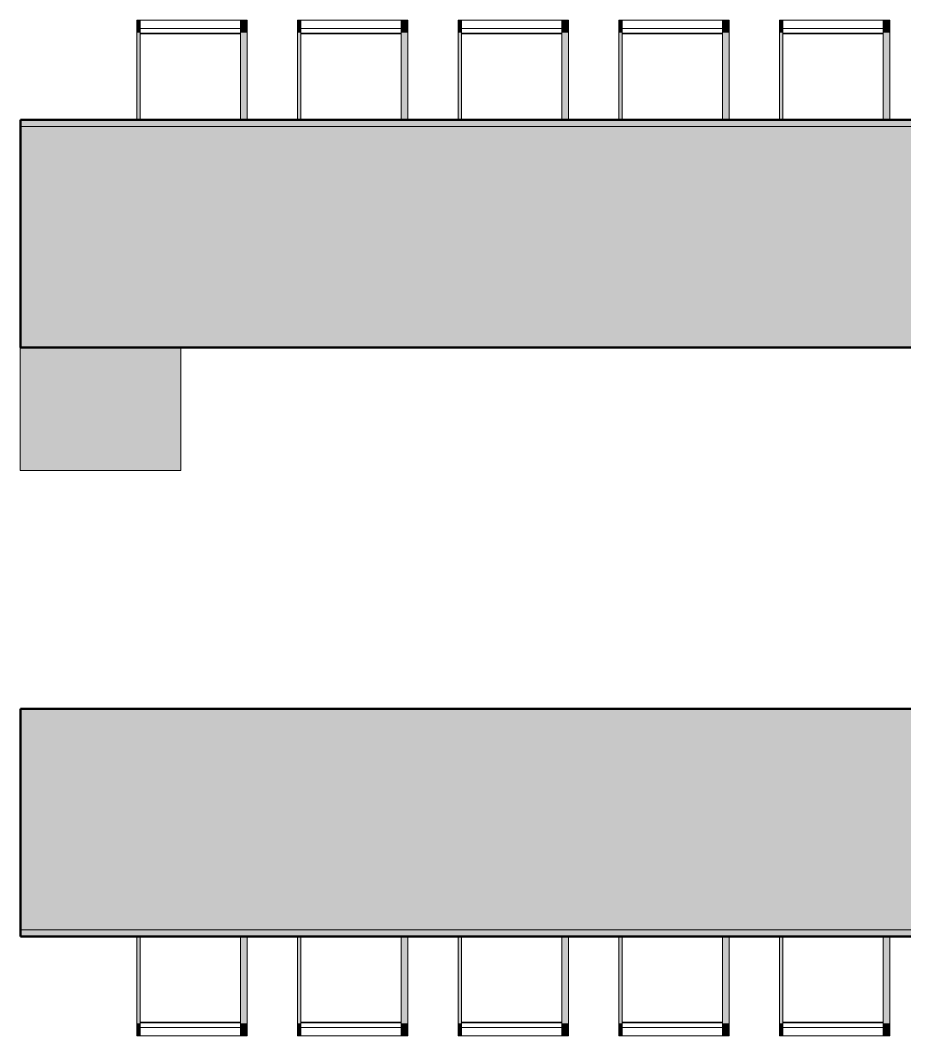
# Model space of a CAD drawing. Header units: inches. Extents: x 9391 to 11530, y 1186 to 2858.
# Drawn here: x 10860.6 to 10992.7, y 2385.6 to 2537.3 of the extents above; entities that cross this region are included whole.
import ezdxf

# ---------------------------------------------------------------- set-up
doc = ezdxf.new("R2010")
doc.units = ezdxf.units.IN
doc.header["$MEASUREMENT"] = 0
for name, color, linetype, lineweight in [('I-FURN', 30, 'Continuous', 9), ('Q-CASE', 31, 'Continuous', 9), ('Q-CASE-3', 31, 'Continuous', 50)]:
    doc.layers.add(name, color=color, linetype=linetype, lineweight=lineweight)

# ---------------------------------------------------------------- blocks, each defined once
blk = doc.blocks.new('Bar_Stool_6722_1_1 - OUTDOOR - BAR-1517713-FLOOR PLAN - ROOF')
at = {"layer": 'I-FURN'}
for points in [[(0, 0), (0, -0.98), (1, -0.98), (1, 0)], [(1, -0.98), (0, -0.98), (0, -1.78), (1, -1.78), (1, -1.24)], [(16, 0), (16, -0.98), (16.5, -0.95), (16.5, 0)], [(16.5, -0.98), (16, -0.98), (16, -1.78), (16.5, -1.78), (16.5, -1.24)], [(1, -1.78), (0, -1.78), (0, -14.83), (1, -14.83), (1, -1.91)], [(16.5, -1.78), (16, -1.78), (16, -14.83), (16.5, -14.83), (16.5, -3.76)]]:
    blk.add_hatch(color=256, dxfattribs=at).paths.add_polyline_path(points, flags=0)
for p, q in [((1, 0), (0, 0)), ((0, 0), (0, -0.98)), ((1, -1.24), (1, 0)), ((16, 0), (1, 0)), ((16, 0), (16, -1.24)), ((0, -0.98), (1, -0.98)), ((0, -0.98), (0, -1.78)), ((1, -1.91), (1, -1.24)), ((16, -1.24), (1, -1.24)), ((16.5, 0), (16, 0)), ((16, -0.98), (16.5, -0.98)), ((16, -1.24), (16, -1.91)), ((16.5, -0.98), (16.5, 0)), ((16.5, -1.78), (16.5, -0.98)), ((0, -1.78), (1, -1.78)), ((0, -14.83), (0, -1.78)), ((1, -1.91), (16, -1.91)), ((1, -2.03), (1, -1.91)), ((1, -14.83), (1, -2.03)), ((1, -2.03), (16, -2.03)), ((16, -1.78), (16.5, -1.78)), ((16, -1.91), (16, -2.03)), ((16, -2.03), (16, -14.83)), ((16.5, -1.78), (16.5, -14.83))]:
    blk.add_line(p, q, dxfattribs=at)
blk = doc.blocks.new('Bar_Stool_6722_1_1 - OUTDOOR - BAR-1502042-FLOOR PLAN - ROOF')
at = {"layer": 'I-FURN'}
for points in [[(0, 14.88), (0, 1.78), (1, 1.78), (1, 14.88), (0.41, 14.88)], [(16, 14.88), (16, 1.78), (16.5, 1.78), (16.5, 14.88), (16.09, 14.88)], [(0, 1.78), (0, 0.98), (1, 0.98), (1, 1.78), (0.5, 1.78)], [(16, 1.78), (16, 0.98), (16.5, 0.98), (16.5, 1.78)], [(0, 0.98), (0, 0), (1, 0), (1, 0.98)], [(16.5, 0.98), (16, 0.98), (16, 0), (16.5, 0), (16.5, 0.95)]]:
    blk.add_hatch(color=256, dxfattribs=at).paths.add_polyline_path(points, flags=0)
for p, q in [((0, 1.78), (0, 14.88)), ((1, 2.03), (1, 14.88)), ((16, 14.88), (16, 2.03)), ((16.5, 14.88), (16.5, 1.78)), ((1, 1.78), (0, 1.78)), ((0, 1.78), (0, 0.98)), ((1, 1.91), (1, 2.03)), ((16, 2.03), (1, 2.03)), ((1, 1.24), (1, 1.91)), ((16, 1.91), (1, 1.91)), ((16, 2.03), (16, 1.91)), ((16, 1.91), (16, 1.24)), ((16.5, 1.78), (16, 1.78)), ((16.5, 0.98), (16.5, 1.78)), ((1, 0.98), (0, 0.98)), ((0, 0.98), (0, 0)), ((0, 0), (1, 0)), ((1, 0), (1, 1.24)), ((1, 1.24), (16, 1.24)), ((16, 1.24), (16, 0)), ((16.5, 0.98), (16, 0.98)), ((16, 0), (16.5, 0)), ((16.5, 0), (16.5, 0.98)), ((1, 0), (16, 0))]:
    blk.add_line(p, q, dxfattribs=at)
blk = doc.blocks.new('OD_CW_Base Cabinet - OD_CW_Base Cabinet-1520779-FLOOR PLAN - ROOF')
at = {"layer": 'Q-CASE'}
for points in [[(314.56, 9), (321.56, 9), (321.56, 10), (0.74, 10), (0.74, 9), (306.8, 9)], [(0.74, -24), (321.56, -24), (321.56, 9), (0.74, 9), (0.74, -8.97)]]:
    blk.add_hatch(color=256, dxfattribs=at).paths.add_polyline_path(points, flags=0)
for p, q in [((0.74, 9), (0.74, 10)), ((0.74, 10), (321.56, 10)), ((321.56, 10), (321.56, 9)), ((321.56, 9), (0.74, 9)), ((0.74, -24), (0.74, 9)), ((0.74, 9), (321.56, 9)), ((321.56, 9), (321.56, -24)), ((321.56, -24), (0.74, -24))]:
    blk.add_line(p, q, dxfattribs=at)
at = {"layer": 'Q-CASE-3'}
for p, q in [((0.74, -24), (0.74, 10)), ((0.74, 10), (321.56, 10)), ((321.56, 10), (321.56, -24)), ((321.56, -24), (0.74, -24))]:
    blk.add_line(p, q, dxfattribs=at)
blk = doc.blocks.new('OD_CW_Base Cabinet - OD_CW_Base Cabinet-1520780-FLOOR PLAN - ROOF')
at = {"layer": 'Q-CASE'}
for points in [[(0.74, -9), (321.56, -9), (321.56, 24), (0.74, 24), (0.74, 1.75)], [(0.74, -10), (321.56, -10), (321.56, -9), (0.74, -9)]]:
    blk.add_hatch(color=256, dxfattribs=at).paths.add_polyline_path(points, flags=0)
for p, q in [((0.74, -9), (0.74, 24)), ((0.74, 24), (321.56, 24)), ((321.56, 24), (321.56, -9)), ((0.74, -10), (0.74, -9)), ((0.74, -9), (321.56, -9)), ((321.56, -9), (0.74, -9)), ((321.56, -9), (321.56, -10)), ((321.56, -10), (0.74, -10))]:
    blk.add_line(p, q, dxfattribs=at)
at = {"layer": 'Q-CASE-3'}
for p, q in [((321.56, 24), (0.74, 24)), ((0.74, 24), (0.74, -10)), ((321.56, -10), (321.56, 24)), ((0.74, -10), (321.56, -10))]:
    blk.add_line(p, q, dxfattribs=at)
blk = doc.blocks.new('Casework 21 - Casework 4-1543906-FLOOR PLAN - ROOF')
at = {"layer": 'Q-CASE'}
blk.add_hatch(color=256, dxfattribs=at).paths.add_polyline_path([(-2470.04, 10860.59), (-2470.04, 10884.59), (-2488.43, 10884.59), (-2488.43, 10860.59), (-2480.64, 10860.59)], flags=0)
for p, q in [((-2470.04, 10884.59), (-2488.43, 10884.59)), ((-2488.43, 10884.59), (-2488.43, 10860.59)), ((-2470.04, 10860.59), (-2470.04, 10884.59)), ((-2488.43, 10860.59), (-2470.04, 10860.59))]:
    blk.add_line(p, q, dxfattribs=at)

msp = doc.modelspace()

# ---------------------------------------------------------------- block references
at = {"layer": 'I-FURN', "rotation": 180}
for name, p in [('Bar_Stool_6722_1_1 - OUTDOOR - BAR-1502042-FLOOR PLAN - ROOF', (10894.5, 2537.31)), ('Bar_Stool_6722_1_1 - OUTDOOR - BAR-1502042-FLOOR PLAN - ROOF', (10918.5, 2537.31)), ('Bar_Stool_6722_1_1 - OUTDOOR - BAR-1502042-FLOOR PLAN - ROOF', (10942.5, 2537.31)), ('Bar_Stool_6722_1_1 - OUTDOOR - BAR-1502042-FLOOR PLAN - ROOF', (10966.5, 2537.31)), ('Bar_Stool_6722_1_1 - OUTDOOR - BAR-1502042-FLOOR PLAN - ROOF', (10990.5, 2537.31)), ('Bar_Stool_6722_1_1 - OUTDOOR - BAR-1517713-FLOOR PLAN - ROOF', (10894.5, 2385.6)), ('Bar_Stool_6722_1_1 - OUTDOOR - BAR-1517713-FLOOR PLAN - ROOF', (10918.5, 2385.6)), ('Bar_Stool_6722_1_1 - OUTDOOR - BAR-1517713-FLOOR PLAN - ROOF', (10942.5, 2385.6)), ('Bar_Stool_6722_1_1 - OUTDOOR - BAR-1517713-FLOOR PLAN - ROOF', (10966.5, 2385.6)), ('Bar_Stool_6722_1_1 - OUTDOOR - BAR-1517713-FLOOR PLAN - ROOF', (10990.5, 2385.6))]:
    msp.add_blockref(name, p, dxfattribs=at)
at = {"layer": 'Q-CASE'}
for name, p in [('OD_CW_Base Cabinet - OD_CW_Base Cabinet-1520779-FLOOR PLAN - ROOF', (10859.86, 2512.43)), ('OD_CW_Base Cabinet - OD_CW_Base Cabinet-1520780-FLOOR PLAN - ROOF', (10859.86, 2410.43))]:
    msp.add_blockref(name, p, dxfattribs=at)
at = {"layer": 'Q-CASE', "rotation": 270.0000000000005}
msp.add_blockref('Casework 21 - Casework 4-1543906-FLOOR PLAN - ROOF', (0, 0), dxfattribs=at)

doc.saveas('drawing.dxf')
